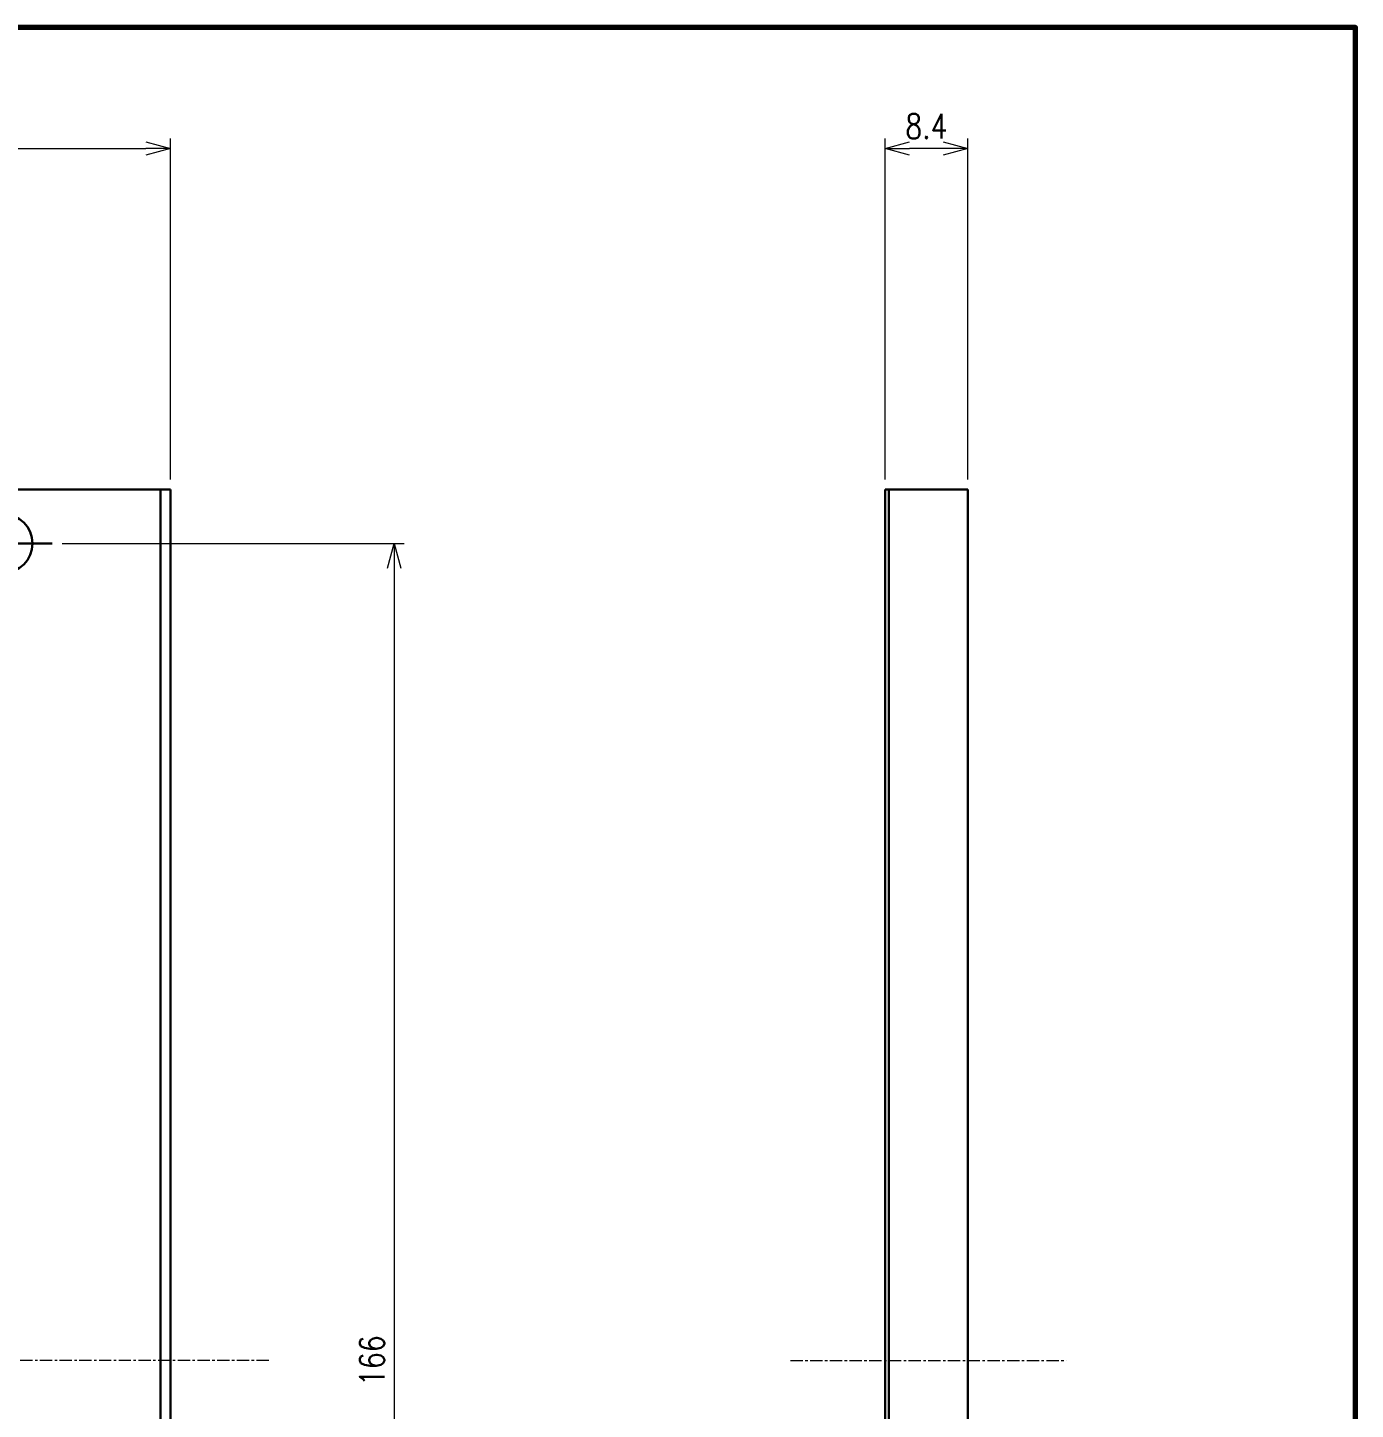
# Model space of a CAD drawing. Header units: millimetres. Extents: x 4 to 387, y 0 to 281.
# Drawn here: x 252.1 to 387, y 140.7 to 281 of the extents above; entities that cross this region are included whole.
import ezdxf

# ---------------------------------------------------------------- set-up
doc = ezdxf.new("R2010")
doc.units = ezdxf.units.MM
doc.linetypes.add('CENTER', pattern=[2, 1.25, -0.25, 0.25, -0.25])
doc.layers.get('0').update_dxf_attribs({"lineweight": 30})
doc.layers.get('Defpoints').update_dxf_attribs({"lineweight": 9})
for name, color, linetype, lineweight in [('2KD_寸法１', 7, 'Continuous', 15), ('2KD_寸法１ @ 1', 7, 'Continuous', 15), ('AUX', 7, 'Continuous', 40)]:
    doc.layers.add(name, color=color, linetype=linetype, lineweight=lineweight)
doc.styles.get("Standard").update_dxf_attribs({"font": 'simplex.shx', "width": 0.8, "bigfont": 'extfont.shx'})
doc.dimstyles.new('KD-STD', dxfattribs={"dimscale": 0, "dimtxt": 2.5, "dimasz": 2.5, "dimexe": 1, "dimexo": 1, "dimgap": 1, "dimtad": 1, "dimdsep": 46, "dimtxsty": 'Standard', "dimblk": 'OPEN30', "dimcen": 0, "dimadec": 0, "dimazin": 0, "dimtfac": 1, "dimtmove": 0, "dimatfit": 3, "dimldrblk": 'OPEN30', "dimfxl": 1, "dimtfill": 1, "dimtolj": 1, "dimtzin": 0, "dimlwd": 15, "dimlwe": 15, "dimarcsym": 0})

# ---------------------------------------------------------------- blocks, each defined once
blk = doc.blocks.new('_Open30')
at = {"lineweight": -2}
for p, q in [((-1, 0.26794919), (0, 0)), ((0, 0), (-1, -0.26794919)), ((0, 0), (-1, 0))]:
    blk.add_line(p, q, dxfattribs=at)
blk = doc.blocks.new('*D30')
at = {"layer": '2KD_寸法１', "color": 0, "lineweight": 15}
for p, q in [((52.62320574902185, 235.1028505936803), (52.62320574902185, 269.7286772454959)), ((266.6232057490218, 235.1028505936803), (266.6232057490218, 269.7286772454959)), ((55.12320574902185, 268.7286772454959), (264.1232057490218, 268.7286772454959))]:
    blk.add_line(p, q, dxfattribs=at)
at = {"layer": 'Defpoints', "color": 0}
for p in [(266.6232057490218, 268.7286772454959), (52.62320574902185, 234.1028505936803), (266.6232057490218, 234.1028505936803)]:
    blk.add_point(p, dxfattribs=at)
at = {"layer": '2KD_寸法１', "color": 0, "lineweight": 15, "xscale": 2.5, "yscale": 2.5, "zscale": 2.5, "rotation": 180}
blk.add_blockref('_Open30', (52.62320574902185, 268.7286772454959), dxfattribs=at)
at = {"layer": '2KD_寸法１', "color": 0, "lineweight": 15, "xscale": 2.5, "yscale": 2.5, "zscale": 2.5}
blk.add_blockref('_Open30', (266.6232057490218, 268.7286772454959), dxfattribs=at)
at = {"layer": '2KD_寸法１', "color": 0, "insert": (159.6232057490218, 270.9786772454959), "char_height": 2.5, "attachment_point": 5, "bg_fill": 3, "box_fill_scale": 1.1, "bg_fill_color": 9, "bg_fill_true_color": 13158600, "bg_fill_transparency": 4393942}
blk.add_mtext('\\A1;214', dxfattribs=at)
blk = doc.blocks.new('*D31')
at = {"layer": '2KD_寸法１', "color": 0, "lineweight": 15}
for p, q in [((255.6232057490217, 228.6028505936804), (290.3608857184338, 228.6028505936804)), ((289.3608857184339, 226.1028505936804), (289.3608857184338, 65.10285059368043)), ((255.6232057490217, 62.60285059368045), (290.3608857184338, 62.60285059368044))]:
    blk.add_line(p, q, dxfattribs=at)
at = {"layer": 'Defpoints', "color": 0}
for p in [(254.6232057490217, 228.6028505936804), (254.6232057490217, 62.60285059368045), (289.3608857184338, 62.60285059368044)]:
    blk.add_point(p, dxfattribs=at)
at = {"layer": '2KD_寸法１', "color": 0, "lineweight": 15, "xscale": 2.5, "yscale": 2.5, "zscale": 2.5}
for p, rotation in [((289.3608857184339, 228.6028505936804), 90), ((289.3608857184338, 62.60285059368044), 270)]:
    blk.add_blockref('_Open30', p, dxfattribs=dict(at, rotation=rotation))
at = {"layer": '2KD_寸法１', "color": 0, "insert": (287.1108857184338, 145.6028505936805), "char_height": 2.5, "attachment_point": 5, "rotation": 90, "bg_fill": 3, "box_fill_scale": 1.1, "bg_fill_color": 9, "bg_fill_true_color": 13158600, "bg_fill_transparency": 4393814}
blk.add_mtext('\\A1;166', dxfattribs=at)
blk = doc.blocks.new('*D32')
at = {"layer": '2KD_寸法１', "color": 0, "lineweight": 15}
for p, q in [((339.223205749022, 235.1028505936803), (339.223205749022, 269.7286772454959)), ((347.623205749022, 235.1028505936803), (347.623205749022, 269.7286772454959)), ((345.123205749022, 268.7286772454959), (341.723205749022, 268.7286772454959))]:
    blk.add_line(p, q, dxfattribs=at)
at = {"layer": 'Defpoints', "color": 0}
for p in [(339.223205749022, 268.7286772454959), (339.223205749022, 234.1028505936803), (347.623205749022, 234.1028505936803)]:
    blk.add_point(p, dxfattribs=at)
at = {"layer": '2KD_寸法１', "color": 0, "lineweight": 15, "xscale": 2.5, "yscale": 2.5, "zscale": 2.5, "rotation": 180}
blk.add_blockref('_Open30', (339.223205749022, 268.7286772454959), dxfattribs=at)
at = {"layer": '2KD_寸法１', "color": 0, "lineweight": 15, "xscale": 2.5, "yscale": 2.5, "zscale": 2.5}
blk.add_blockref('_Open30', (347.623205749022, 268.7286772454959), dxfattribs=at)
at = {"layer": '2KD_寸法１', "color": 0, "insert": (343.423205749022, 270.9786772454959), "char_height": 2.5, "attachment_point": 5, "bg_fill": 3, "box_fill_scale": 1.1, "bg_fill_color": 9, "bg_fill_true_color": 13158600, "bg_fill_transparency": 4393874}
blk.add_mtext('\\A1;8.4', dxfattribs=at)
blk = doc.blocks.new('A$C1B81619F')
for p, q in [((-8.399999999999977, 0), (-8, 0)), ((-8.399999999999977, -176.9999999999999), (-8.399999999999977, 0)), ((-8, 0), (0, 0)), ((-8, -176.9999999999999), (-8, 0)), ((-8, 0), (-8, -176.9999999999999)), ((0, 0), (0, -176.9999999999999)), ((-8, -176.9999999999999), (-8.399999999999977, -176.9999999999999)), ((0, -176.9999999999999), (-8, -176.9999999999999)), ((-3, -184.9999999999999), (-3, -176.9999999999999)), ((0, -184.9999999999999), (0, -176.9999999999999)), ((-3, -194.5999999999911), (-3, -184.9999999999999)), ((0, -194.5999999999911), (0, -184.9999999999999))]:
    blk.add_line(p, q)
for points in [[(-3, -194.5499999999881), (-2.99720000000002, -194.5150999999894), (-2.988600000000018, -194.4804999999903), (-2.974500000000034, -194.4464999999907), (-2.954799999999976, -194.4131999999952), (-2.929700000000024, -194.3809999999938), (-2.899499999999988, -194.3499999999911), (-2.864400000000046, -194.3205999999916), (-2.824499999999943, -194.2929000000001), (-2.78030000000001, -194.2672000000018), (-2.732099999999944, -194.2436000000014), (-2.680100000000038, -194.2222999999938), (-2.625, -194.2035999999933), (-2.566900000000031, -194.1874999999999), (-2.506499999999959, -194.174099999989), (-2.444100000000048, -194.1635999999997), (-2.380300000000032, -194.1560999999926), (-2.315399999999954, -194.1514999999924), (-2.25, -194.149999999994), (-2.184600000000044, -194.1514999999924), (-2.119699999999965, -194.1560999999926), (-2.05589999999995, -194.1635999999997), (-1.99350000000004, -194.174099999989), (-1.933099999999966, -194.1874999999999), (-1.875, -194.2035999999933), (-1.819899999999961, -194.2222999999938), (-1.767900000000054, -194.2436000000014), (-1.719699999999988, -194.2672000000018), (-1.675499999999941, -194.2929000000001), (-1.635599999999953, -194.3205999999916), (-1.60050000000001, -194.3499999999911), (-1.57029999999986, -194.3809999999938), (-1.545200000000022, -194.4131999999952), (-1.525499999999965, -194.4464999999907), (-1.51139999999998, -194.4804999999903), (-1.502799999999979, -194.5150999999894), (-1.5, -194.5499999999881)], [(-1.5, -194.5499999999881), (-1.51139999999998, -194.5933999999977), (-1.545299999999996, -194.6354999999892), (-1.60050000000001, -194.6749999999881), (-1.675499999999941, -194.7106999999959), (-1.767900000000054, -194.7414999999889), (-1.875, -194.7664999999978), (-1.99350000000004, -194.7848999999985), (-2.119800000000053, -194.7961999999968), (-2.25, -194.7999999999881), (-2.380300000000032, -194.7961999999968), (-2.506499999999959, -194.7848999999985), (-2.625, -194.7664999999978), (-2.732099999999944, -194.7414999999889), (-2.824600000000031, -194.7106999999959), (-2.899499999999988, -194.6749999999881), (-2.954799999999976, -194.6354999999892), (-2.988600000000018, -194.5933999999977), (-3, -194.5499999999881)], [(-1.5, -194.5499999999881), (-1.488600000000019, -194.5065999999932), (-1.454799999999976, -194.4645000000016), (-1.399499999999988, -194.4249999999881), (-1.324600000000031, -194.389299999995), (-1.232099999999944, -194.358500000002), (-1.125, -194.3334999999931), (-1.006499999999959, -194.3150999999923), (-0.8803000000000338, -194.303799999994), (-0.75, -194.2999999999882), (-0.6198000000000548, -194.303799999994), (-0.4935000000000401, -194.3150999999923), (-0.375, -194.3334999999931), (-0.2679000000000542, -194.358500000002), (-0.1754999999999427, -194.389299999995), (-0.1005000000000109, -194.4249999999881), (-0.0452999999999975, -194.4645000000016), (-0.0113999999999806, -194.5065999999932), (0, -194.5499999999881)]]:
    blk.add_lwpolyline(points)
blk = doc.blocks.new('A$C23C62208')
for p, q in [((-106.9999999999999, 0), (106.9999999999999, 0)), ((105.9999999999999, 0), (105.9999999999999, -176.9999999999999)), ((106.9999999999999, -176.9999999999999), (106.9999999999999, 0)), ((84.99999999999991, -5.499999999999886), (94.99999999999994, -5.499999999999886))]:
    blk.add_line(p, q)
blk.add_circle((89.99999999999994, -5.499999999999886), 3)

msp = doc.modelspace()

# ---------------------------------------------------------------- linework, layer by layer
at = {"layer": '2KD_寸法１', "color": 2, "linetype": 'CENTER'}
for p, q in [((276.6232057490218, 145.6028505936804), (42.62320574902196, 145.6028505936804)), ((329.617805749022, 145.6028505936804), (357.627605749022, 145.6028505936804))]:
    msp.add_line(p, q, dxfattribs=at)
at = {"layer": 'AUX', "lineweight": 70}
msp.add_lwpolyline([(3.999999758280865, 4.000000249163575), (386.9999997582809, 4.000000249163575), (386.9999997582809, 281.0000002491635), (3.999999758280865, 281.0000002491635)], close=True, dxfattribs=at)

# ---------------------------------------------------------------- next in the draw order: dimensions: what is measured, and where the dimension line sits
at = {"layer": '2KD_寸法１ @ 1'}
for base, p1, p2, picture, middle in [((266.6232057490218, 268.7286772454959), (52.62320574902185, 234.1028505936803), (266.6232057490218, 234.1028505936803), '*D30', (159.6232057490218, 270.9786772454959)), ((339.223205749022, 268.7286772454959), (347.623205749022, 234.1028505936803), (339.223205749022, 234.1028505936803), '*D32', (343.423205749022, 270.9786772454959))]:
    dim = msp.add_linear_dim(base=base, p1=p1, p2=p2, dimstyle='KD-STD', override={"dimscale": 1, "dimtix": 0, "dimtofl": 1, "dimtmove": 0, "dimatfit": 3, "dimtfillclr": 256}, dxfattribs=at)
    dim.commit()
    dim.dimension.update_dxf_attribs({"geometry": picture, "text_midpoint": middle})
dim = msp.add_linear_dim(base=(289.3608857184338, 62.60285059368044), p1=(254.6232057490217, 228.6028505936804), p2=(254.6232057490217, 62.60285059368045), angle=90, dimstyle='KD-STD', override={"dimscale": 1, "dimtix": 0, "dimtofl": 1, "dimtmove": 0, "dimatfit": 3, "dimtfillclr": 256}, dxfattribs=at)
dim.commit()
dim.dimension.update_dxf_attribs({"geometry": '*D31', "text_midpoint": (287.1108857184338, 145.6028505936805)})

# ---------------------------------------------------------------- next in the draw order: block references
for name, p in [('A$C23C62208', (159.6232057490217, 234.1028505936803)), ('A$C1B81619F', (347.623205749022, 234.1028505936803))]:
    msp.add_blockref(name, p)

doc.saveas('drawing.dxf')
